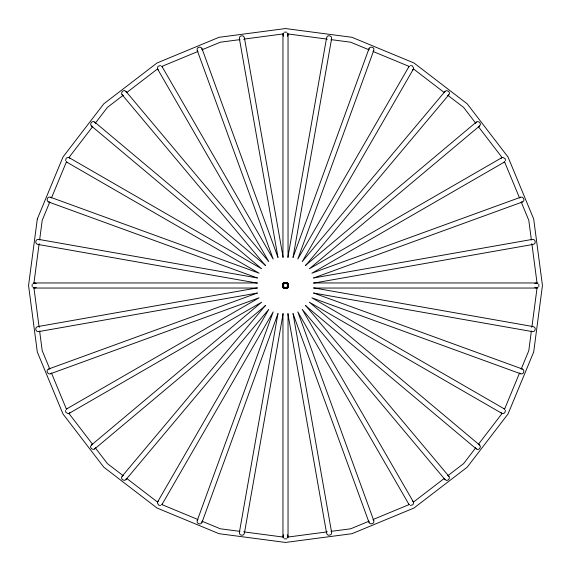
<?xml version="1.0" encoding="UTF-8"?>
<svg xmlns="http://www.w3.org/2000/svg" width="571" height="571" viewBox="0 0 571 571"><rect width="100%" height="100%" fill="white"/><g stroke="black" fill="none" stroke-linecap="round" stroke-linejoin="round"><path stroke-width="0.86" d="M202.12 49.962C202.848 45.823 195.782 46.444 197.223 50.391L273.181 259.091L162.143 66.75M368.88 521.038C368.152 525.177 375.218 524.556 373.777 520.609L297.819 311.909L408.857 504.25M282.652 284.23L282.652 286.77M283.23 286.77L283.23 284.23M287.77 284.23L287.77 286.77M288.348 286.77L288.348 284.23M282.438 286.785L283.059 283.245M283.523 283.323L282.902 286.87L284.515 288.676M287.477 287.677L288.098 284.13L286.485 282.324M288.562 284.215L287.941 287.755M33.86 283.737L39.078 244.095M39.656 239.692L42.211 220.313L49.691 202.248M65.565 410.399L65.822 412.333L68.02 413.604M157.396 68.02L158.138 66.222L160.601 65.565M413.604 502.98L412.862 504.778L410.399 505.435M505.435 160.601L505.178 158.667L502.98 157.396M531.344 331.308L528.789 350.687L521.309 368.752M531.922 326.905L537.14 287.263M277.956 313.643L239.385 532.365C238.699 535.562 243.953 536.49 244.402 533.25L283.116 313.657M287.884 257.343L326.598 37.75C327.047 34.51 332.301 35.438 331.615 38.635L293.044 257.357M162.143 504.25L273.188 311.909L197.223 520.609C195.989 523.636 200.999 525.463 202.006 522.344L277.963 313.65M202.006 522.344L202.12 521.038M408.857 66.75L297.812 259.091L373.777 50.391C375.218 46.444 368.152 45.823 368.88 49.962M282.388 285.721L283.487 282.852M283.801 283.53L282.93 285.921L284.579 287.934M287.199 287.47L288.07 285.079L286.421 283.066M288.612 285.279L287.513 288.148M126.591 478.312C125.863 482.452 119.425 479.454 122.137 476.235L265.458 305.428M444.409 92.688C445.137 88.548 451.575 91.546 448.863 94.765L305.542 265.572M293.037 257.35L368.994 48.656M51.733 197.323L66.35 162.028M32.176 284.23L32.176 286.77M538.824 286.77L538.824 284.23M504.65 408.972L519.267 373.677M284.387 282.781L282.895 285.464L284.387 288.219M286.613 288.219L288.105 285.536L286.613 282.781M282.402 285.179L283.673 282.973M288.598 285.821L287.327 288.027M95.521 447.785C94.087 451.74 88.269 447.671 91.496 444.966L261.625 302.209L69.298 413.261M373.777 50.391L373.027 51.476M197.223 520.609L197.973 519.524M475.479 123.215C476.913 119.26 482.731 123.329 479.504 126.034L309.375 268.791L501.702 157.739M157.739 501.702L268.784 309.368L126.034 479.504M413.261 69.298L302.216 261.632L444.966 91.496M282.502 284.644L284.515 282.324M284.579 283.066L282.945 285.015L283.801 287.47M286.421 287.934L288.055 285.985L287.199 283.53M286.485 288.676L288.498 286.356M68.991 157.446L92.252 127.133M95.5 122.908L107.398 107.398L122.908 95.5M475.5 448.092L463.602 463.602L448.092 475.5M478.748 443.867L502.009 413.554M282.324 284.515L284.644 282.502M288.676 286.485L286.356 288.498M51.476 373.027C48.771 376.246 44.702 370.436 48.656 368.994L257.35 293.037M448.863 94.765L447.785 95.521M122.137 476.235L123.215 475.479M519.524 197.973C522.229 194.754 526.298 200.564 522.344 202.006L313.65 277.963M305.428 265.458L476.235 122.137M94.765 448.863L265.572 305.542M127.133 92.252L157.446 68.991M413.554 502.009L443.867 478.748M283.066 284.579L285.015 282.945L287.47 283.801M287.934 286.421L285.985 288.055L283.53 287.199M282.973 283.673L285.179 282.402M288.027 287.327L285.821 288.598M479.504 126.034L478.312 126.591M91.496 444.966L92.688 444.409M66.75 408.857L259.091 297.812L50.391 373.777M504.25 162.143L311.909 273.188L520.609 197.223M282.852 283.487L285.721 282.388M288.148 287.513L285.279 288.612M282.781 284.387L285.464 282.895L288.219 284.387M288.219 286.613L285.536 288.105L282.781 286.613M162.028 66.35L197.323 51.733M202.248 49.691L220.313 42.211L239.692 39.656M284.23 32.176L286.77 32.176M286.77 538.824L284.23 538.824M368.752 521.309L350.687 528.789L331.308 531.344M373.677 519.267L408.972 504.65M283.53 283.801L285.921 282.93L287.934 284.579M287.47 287.199L285.079 288.07L283.066 286.421M283.245 283.059L286.785 282.438M288.676 284.515L286.849 282.873L283.323 283.523M282.324 286.485L284.151 288.127L287.677 287.477M287.755 287.941L284.215 288.562M522.344 202.006L521.038 202.12M48.656 368.994L49.962 368.88M257.343 287.884L37.75 326.598C34.51 327.047 35.438 332.301 38.635 331.615L257.357 293.044M313.643 277.956L532.365 239.385C535.562 238.699 536.49 243.953 533.25 244.402L313.657 283.116M244.095 39.078L283.737 33.86M410.399 65.565L412.333 65.822L413.604 68.02M68.02 157.396L66.222 158.138L65.565 160.601M502.98 413.604L504.778 412.862L505.435 410.399M160.601 505.435L158.667 505.178L157.396 502.98M287.263 537.14L326.905 531.922M284.23 282.652L286.77 282.652M286.77 283.23L284.23 283.23M284.23 287.77L286.77 287.77M286.77 288.348L284.23 288.348M49.962 202.12C45.823 202.848 46.444 195.782 50.391 197.223L259.091 273.181L66.75 162.143M521.038 368.88C525.177 368.152 524.556 375.218 520.609 373.777L311.909 297.819L504.25 408.857M34.381 282.959L257.357 282.959M313.643 282.959L536.619 282.959M34.381 288.041L257.357 288.041M313.643 288.041L536.619 288.041M284.215 282.438L287.755 283.059M287.677 283.523L284.13 282.902M283.323 287.477L286.87 288.098M286.785 288.562L283.245 287.941M287.263 33.86L326.905 39.078M331.308 39.656L350.687 42.211L368.752 49.691M239.692 531.344L220.313 528.789L202.248 521.309M244.095 531.922L283.737 537.14M257.357 277.956L38.635 239.385C35.438 238.699 34.51 243.953 37.75 244.402L257.343 283.116M313.657 287.884L533.25 326.598C536.49 327.047 535.562 332.301 532.365 331.615L313.643 293.044M285.279 282.388L288.148 283.487M285.721 288.612L282.852 287.513M92.688 126.591C88.548 125.863 91.546 119.425 94.765 122.137L265.572 265.458M478.312 444.409C482.452 445.137 479.454 451.575 476.235 448.863L305.428 305.542M313.65 293.037L522.344 368.994M48.656 202.006L257.35 277.963M373.677 51.733L408.972 66.35M162.028 504.65L197.323 519.267M285.821 282.402L288.027 283.673M285.179 288.598L282.973 287.327M123.215 95.521C119.26 94.087 123.329 88.269 126.034 91.496L268.791 261.625L157.739 69.298M520.609 373.777L519.524 373.027M50.391 197.223L51.476 197.973M447.785 475.479C451.74 476.913 447.671 482.731 444.966 479.504L302.209 309.375L413.261 501.702M69.298 157.739L261.632 268.784L91.496 126.034M501.702 413.261L309.368 302.216L479.504 444.966M286.356 282.502L286.849 282.873M284.151 288.127L284.644 288.498M413.554 68.991L443.867 92.252M448.092 95.5L463.602 107.398L475.5 122.908M122.908 475.5L107.398 463.602L95.5 448.092M127.133 478.748L157.446 502.009M197.973 51.476L197.223 50.391M476.235 448.863L475.479 447.785M94.765 122.137L95.521 123.215M373.027 519.524L373.777 520.609M305.542 305.428L448.863 476.235M122.137 94.765L265.458 265.572M478.748 127.133L502.009 157.446M68.991 413.554L92.252 443.867M288.127 284.151L288.498 284.644M282.502 286.356L282.873 286.849M287.327 282.973L288.598 285.179M283.673 288.027L282.402 285.821M444.966 479.504L444.409 478.312M126.034 91.496L126.591 92.688M287.513 282.852L288.612 285.721M283.487 288.148L282.388 285.279M504.65 162.028L519.267 197.323M521.309 202.248L528.789 220.313L531.344 239.692M49.691 368.752L42.211 350.687L39.656 331.308M51.733 373.677L66.35 408.972M202.006 48.656L277.963 257.35M293.037 313.65L368.994 522.344M287.941 283.245L288.562 286.785M288.098 286.87L287.477 283.323M282.902 284.13L283.523 287.677M283.059 287.755L282.438 284.215M283.116 257.343L244.402 37.75C243.953 34.51 238.699 35.438 239.385 38.635L277.956 257.357M293.044 313.643L331.615 532.365C332.301 535.562 327.047 536.49 326.598 533.25L287.884 313.657M531.922 244.095L537.14 283.737M33.86 287.263L39.078 326.905M288.041 34.381L288.041 257.357M288.041 313.643L288.041 536.619M282.959 34.381L282.959 257.357M282.959 313.643L282.959 536.619M537.889 287.705A2.541 2.541 0 0 1 534.82 287.299M534.82 283.701A2.541 2.541 0 0 1 537.889 283.295M502.316 413.518A2.541 2.541 0 0 1 500.774 412.333M503.636 408.6A2.541 2.541 0 0 1 504.778 409.264M531.729 331.416A2.541 2.541 0 0 1 531.173 331.059M531.344 327.026A2.541 2.541 0 0 1 532.586 326.569M162.4 503.636A2.541 2.541 0 0 1 161.736 504.778M157.482 502.316A2.541 2.541 0 0 1 158.667 500.774M409.264 504.778A2.541 2.541 0 0 1 408.6 503.636M412.333 500.774A2.541 2.541 0 0 1 413.518 502.316M36.18 287.299A2.541 2.541 0 0 1 33.111 287.705M33.111 283.295A2.541 2.541 0 0 1 36.18 283.701M326.569 532.586A2.541 2.541 0 0 1 327.026 531.344M331.059 531.173A2.541 2.541 0 0 1 331.416 531.729M532.586 244.431A2.541 2.541 0 0 1 531.344 243.974M531.173 239.941A2.541 2.541 0 0 1 531.729 239.584M239.584 531.729A2.541 2.541 0 0 1 239.941 531.173M243.974 531.344A2.541 2.541 0 0 1 244.431 532.586M244.431 38.414A2.541 2.541 0 0 1 243.974 39.656M239.941 39.827A2.541 2.541 0 0 1 239.584 39.271M331.416 39.271A2.541 2.541 0 0 1 331.059 39.827M327.026 39.656A2.541 2.541 0 0 1 326.569 38.414M39.656 243.974A2.541 2.541 0 0 1 38.414 244.431M39.271 239.584A2.541 2.541 0 0 1 39.827 239.941M39.827 331.059A2.541 2.541 0 0 1 39.271 331.416M38.414 326.569A2.541 2.541 0 0 1 39.656 327.026M504.778 161.736A2.541 2.541 0 0 1 503.636 162.4M500.774 158.667A2.541 2.541 0 0 1 502.316 157.482M70.226 412.333A2.541 2.541 0 0 1 68.684 413.518M66.222 409.264A2.541 2.541 0 0 1 67.364 408.6M67.364 162.4A2.541 2.541 0 0 1 66.222 161.736M68.684 157.482A2.541 2.541 0 0 1 70.226 158.667M158.667 70.226A2.541 2.541 0 0 1 157.482 68.684M161.736 66.222A2.541 2.541 0 0 1 162.4 67.364M287.705 33.111A2.541 2.541 0 0 1 287.299 36.18M283.701 36.18A2.541 2.541 0 0 1 283.295 33.111M287.299 534.82A2.541 2.541 0 0 1 287.705 537.889M283.295 537.889A2.541 2.541 0 0 1 283.701 534.82M413.518 68.684A2.541 2.541 0 0 1 412.333 70.226M408.6 67.364A2.541 2.541 0 0 1 409.264 66.222M37.308 219L28.55 285.5L37.308 352L62.974 413.975L103.808 467.192L157.025 508.026L219 533.692L285.5 542.45L352 533.692L413.975 508.026L467.192 467.192L508.026 413.975L533.692 352L542.45 285.5L533.692 219L508.026 157.025L467.192 103.808L413.975 62.974L352 37.308L285.5 28.55L219 37.308L157.025 62.974L103.808 103.808L62.974 157.025L37.308 219"/></g></svg>
